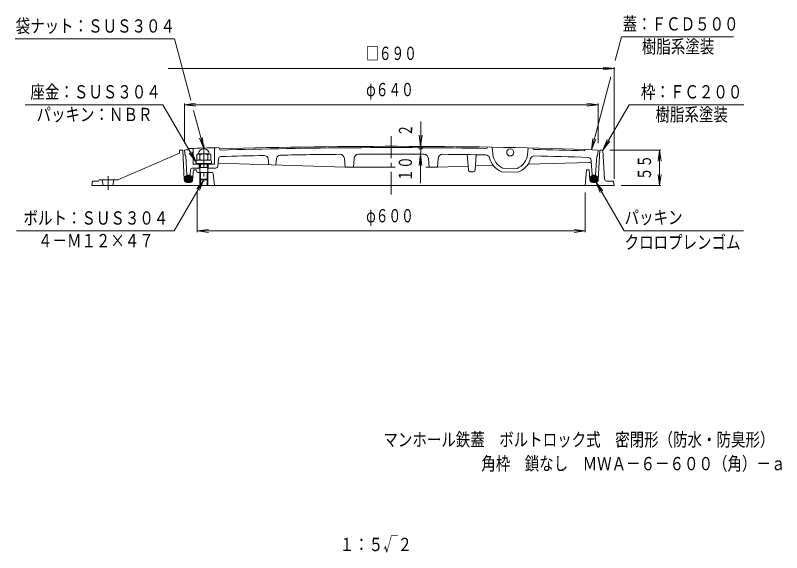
# Model space of a CAD drawing. Units: millimetres, scale not verified. Extents: x -687 to 538, y -936 to 985.
# Drawn here: x -656 to 529, y -936 to -105 of the extents above; entities that cross this region are included whole.
import ezdxf
from ezdxf.enums import TextEntityAlignment as Align

# ---------------------------------------------------------------- set-up
doc = ezdxf.new("R2010")
doc.units = ezdxf.units.MM
doc.header["$LTSCALE"] = 7
doc.header["$PDMODE"] = 32
doc.header["$PDSIZE"] = 5.6
doc.linetypes.add('CHAIN1', pattern=[8, 5, -1, 1, -1])
for name, color, linetype, lineweight in [('0-1_躯体', 2, 'Continuous', 9), ('0-2_仕上', 3, 'Continuous', 9), ('0-3_建具', 4, 'Continuous', 9), ('0-4_その他', 7, 'Continuous', 9), ('0-6_ハッチ', 6, 'Continuous', 9), ('0-E', 7, 'Continuous', 9)]:
    doc.layers.add(name, color=color, linetype=linetype, lineweight=lineweight)
doc.layers.add('F-4_F-4ﾚｲﾔ', color=2, linetype='Continuous')
doc.layers.add('F-5_F-5ﾚｲﾔ', color=6, linetype='Continuous')
doc.styles.add('ＭＳ ゴシック', font='')
doc.styles.get('ＭＳ ゴシック').set_extended_font_data('MS Gothic')

msp = doc.modelspace()

# ---------------------------------------------------------------- linework, layer by layer
at = {"layer": '0-1_躯体'}
for p, q in [((-497.687, -359.608), (-402.397, -318.608)), ((-402.397, -318.608), (-402.136, -313.608)), ((-397.136, -313.608), (-402.136, -313.608)), ((-394.826, -359.808), (-397.136, -313.608)), ((245.554, -359.808), (247.864, -313.608)), ((247.864, -313.608), (252.864, -313.608)), ((255.216, -358.764), (252.864, -313.608)), ((-381.852, -359.915), (-380.636, -344.108)), ((-376.636, -344.108), (-380.636, -344.108)), ((-376.569, -344.933), (-376.636, -344.108)), ((-370.636, -348.608), (-372.582, -348.608)), ((-351.627, -348.608), (-358.636, -348.608)), ((-350.136, -349.948), (-348.136, -368.608)), ((225.365, -368.608), (227.364, -344.108)), ((227.364, -344.108), (231.365, -344.108)), ((232.58, -359.915), (231.365, -344.108)), ((-537.687, -368.608), (-536.687, -361.608)), ((-536.687, -361.608), (-527.687, -361.608)), ((-527.687, -361.608), (-526.687, -359.608)), ((-497.687, -359.608), (-526.687, -359.608)), ((-521.686, -359.608), (-520.186, -368.608)), ((-505.186, -368.608), (-503.687, -359.608)), ((-390.831, -363.608), (-385.84, -363.608)), ((-370.636, -368.608), (-370.636, -358.608)), ((-369.636, -368.608), (-369.636, -359.608)), ((-359.636, -368.608), (-359.636, -359.608)), ((-358.636, -368.608), (-358.636, -358.608)), ((241.56, -363.608), (236.569, -363.608)), ((258.212, -361.608), (269.364, -361.608)), ((269.364, -361.608), (270.365, -368.608)), ((-537.687, -368.608), (52.365, -368.608)), ((52.365, -368.608), (270.365, -368.608))]:
    msp.add_line(p, q, dxfattribs=at)
at = {"layer": '0-1_躯体', "linetype": 'CHAIN1'}
msp.add_line((-512.686, -354.021), (-512.686, -375.259), dxfattribs=at)
at = {"layer": '0-1_躯体'}
for centre, radius, start, end in [((-372.582, -344.608), 4, 184.66669, 270), ((-351.627, -350.108), 1.5, 6.11349, 90), ((-390.831, -359.608), 4, 182.86357, 270), ((-385.84, -359.608), 4, 270, 355.59999), ((236.569, -359.608), 4, 184.40001, 270), ((241.56, -359.608), 4, 270, 357.13643), ((258.212, -358.608), 3, 182.98134, 270)]:
    msp.add_arc(centre, radius, start, end, dxfattribs=at)
at = {"layer": '0-2_仕上', "linetype": 'CHAIN1'}
msp.add_line((-74.635, -382.219), (-74.635, -292.133), dxfattribs=at)
at = {"layer": '0-2_仕上'}
for p, q in [((-388.135, -311.378), (-389.136, -313.414)), ((-381.135, -311.137), (-381.135, -335.608)), ((-370.411, -310.778), (-359.224, -310.417)), ((-348.136, -310.073), (-348.136, -335.608)), ((-341.136, -309.863), (-339.135, -313.806)), ((73.365, -311.135), (74.365, -309.151)), ((81.365, -309.27), (82.515, -320.145)), ((137.365, -310.415), (136.179, -320.465)), ((144.365, -310.583), (145.365, -312.608)), ((225.365, -312.919), (224.365, -314.887)), ((244.365, -322.608), (245.365, -313.608)), ((-392.635, -322.608), (-390.635, -352.608)), ((-342.903, -338.861), (-341.936, -327.44)), ((-264.135, -336.294), (-265.061, -327.441)), ((-252.166, -326.959), (-253.136, -336.632)), ((-146.135, -339.918), (-147.139, -326.738)), ((-132.122, -326.531), (-133.135, -339.918)), ((-17.148, -326.531), (-16.135, -339.918)), ((-3.135, -339.918), (-2.132, -326.738)), ((44.655, -344.505), (42.857, -320.685)), ((55.074, -344.505), (56.857, -320.879)), ((234.692, -329.71), (236.365, -352.608)), ((243.365, -322.608), (241.365, -352.608)), ((243.365, -322.608), (244.365, -322.608)), ((-370.636, -341.608), (-382.043, -341.608)), ((-381.135, -335.608), (-348.136, -335.608)), ((-371.635, -335.608), (-371.635, -341.608)), ((-345.892, -341.608), (-358.636, -341.608)), ((-357.635, -335.608), (-357.635, -341.608)), ((-342.482, -333.888), (-146.135, -339.918)), ((-68.366, -339.918), (-146.135, -339.918)), ((-3.135, -339.918), (-21.34, -339.918)), ((-3.135, -339.918), (44.199, -338.464)), ((55.556, -338.115), (83.093, -337.27)), ((97.519, -341.563), (120.208, -342.027)), ((232.029, -332.697), (136.812, -335.62)), ((-385.635, -352.608), (-390.635, -352.608)), ((-385.035, -344.39), (-385.635, -352.608)), ((52.082, -347.279), (47.647, -347.279)), ((96.144, -347.536), (121.338, -348.052)), ((236.365, -352.608), (241.365, -352.608))]:
    msp.add_line(p, q, dxfattribs=at)
msp.add_lwpolyline([(-392.635, -322.608), (-393.635, -322.608), (-394.635, -313.608)], dxfattribs=at)
msp.add_circle((109.365, -317.3), 5.5, dxfattribs=at)
for centre, radius, start, end in [((-74.635, -9307.917), 8999.999, 87.96239, 91.69048), ((-74.635, -9307.917), 8999.999, 92.00258, 92.03761), ((-74.635, -9307.917), 9002, 91.88289, 91.99576), ((-74.635, -9307.917), 9002, 91.69646, 91.81165), ((-74.635, -9307.917), 8998, 89.05756, 91.68448), ((-74.635, -9307.917), 8988.001, 89.67778, 90.32222), ((-74.635, -9307.917), 8998, 88.09573, 88.59898), ((-337.951, -327.777), 4, 91.69513, 175.16272), ((-74.635, -9307.917), 8988.001, 91.25288, 91.67955), ((-271.028, -328.065), 6, 5.9684, 91.25261), ((-246.196, -327.557), 6, 91.09451, 174.27876), ((-74.635, -9307.917), 8988.001, 90.50708, 91.09445), ((-154.119, -327.269), 7, 4.35336, 90.50433), ((-125.142, -327.06), 7, 90.32204, 175.67192), ((-24.128, -327.06), 7, 4.32808, 89.67796), ((4.848, -327.269), 7, 89.49567, 175.64664), ((-74.635, -9307.917), 8988.001, 89.06702, 89.49292), ((71.618, -327.109), 6, 14.56612, 89.06712), ((109.365, -317.3), 33, 194.56609, 246.38286), ((109.365, -317.3), 27, 186.03793, 243.97797), ((109.365, -317.3), 27, 293.67929, 353.26924), ((109.365, -317.3), 33, 291.27425, 343.08972), ((146.678, -328.644), 6, 88.58777, 163.09), ((-74.635, -9307.917), 8988.001, 88.05847, 88.5881), ((229.705, -330.075), 5, 4.17816, 88.05833), ((-382.043, -344.608), 3, 90, 175.82196), ((-345.892, -338.608), 3, 270, 355.16266), ((232.121, -335.695), 3, 4.17754, 91.75826), ((47.647, -344.279), 3, 184.31636, 270), ((52.082, -344.279), 3, 270, 355.68369)]:
    msp.add_arc(centre, radius, start, end, dxfattribs=at)
at = {"layer": '0-3_建具', "linetype": 'CHAIN1'}
msp.add_line((-364.635, -305.706), (-364.635, -362.086), dxfattribs=at)
at = {"layer": '0-3_建具', "color": 2}
for p, q in [((-356.134, -319.508), (-373.134, -319.508)), ((-375.585, -320.923), (-375.585, -328.094)), ((-370.634, -320.922), (-370.634, -328.095)), ((-358.635, -320.922), (-358.635, -328.094)), ((-353.685, -320.923), (-353.685, -328.094))]:
    msp.add_line(p, q, dxfattribs=at)
at = {"layer": '0-3_建具'}
for p, q in [((-376.635, -331.008), (-376.635, -334.308)), ((-354.135, -329.508), (-375.135, -329.508)), ((-352.635, -331.008), (-352.635, -334.308)), ((-376.635, -334.308), (-352.635, -334.308)), ((-370.636, -358.608), (-370.636, -335.609)), ((-358.636, -340.608), (-370.636, -340.608)), ((-369.636, -340.608), (-370.636, -341.608)), ((-369.636, -340.608), (-369.636, -335.609)), ((-359.636, -340.607), (-359.636, -335.609)), ((-359.635, -340.608), (-358.635, -341.608)), ((-369.636, -348.608), (-370.636, -347.608)), ((-358.636, -348.608), (-370.636, -348.608)), ((-369.636, -359.608), (-369.636, -348.608)), ((-359.636, -359.608), (-359.636, -348.608)), ((-359.635, -348.608), (-358.635, -347.608)), ((-359.636, -359.608), (-369.636, -359.608))]:
    msp.add_line(p, q, dxfattribs=at)
for points in [[(-359.636, -359.608), (-358.636, -358.608), (-358.636, -335.609)], [(-358.636, -358.608), (-370.636, -358.608), (-369.636, -359.608)]]:
    msp.add_lwpolyline(points, dxfattribs=at)
at = {"layer": '0-3_建具', "color": 2}
for centre, radius, start, end in [((-373.109, -322.38), 2.873, 30.49951, 149.50049), ((-364.634, -332.94), 13.433, 63.46959, 116.53041), ((-356.16, -322.38), 2.873, 30.49951, 149.50049), ((-373.11, -326.636), 2.873, 210.49951, 329.50049), ((-364.635, -316.076), 13.433, 243.46959, 296.53041), ((-356.16, -326.636), 2.873, 210.49951, 329.50049)]:
    msp.add_arc(centre, radius, start, end, dxfattribs=at)
at = {"layer": '0-3_建具'}
for centre, start, end in [((-375.135, -331.008), 90, 180), ((-354.135, -331.008), 0, 90)]:
    msp.add_arc(centre, 1.5, start, end, dxfattribs=at)
at = {"layer": '0-3_建具', "color": 2}
msp.add_ellipse((-364.634, -319.508), major_axis=(8.25, 0), ratio=0.9696, start_param=6.28318531, end_param=9.42477796, dxfattribs=at)
at = {"layer": '0-4_その他'}
for p, q in [((-419.635, -187.608), (270.365, -187.608)), ((270.365, -187.608), (253.014, -185.324)), ((270.365, -187.608), (253.014, -189.892)), ((270.365, -358.108), (270.365, -185.508)), ((-394.635, -243.608), (-377.285, -241.324)), ((-394.635, -303.109), (-394.635, -241.508)), ((-394.635, -243.608), (245.365, -243.608)), ((-394.635, -243.608), (-377.285, -245.893)), ((245.365, -243.608), (228.015, -241.324)), ((245.365, -243.608), (228.015, -245.893)), ((245.365, -303.109), (245.365, -241.508)), ((-29.561, -364.843), (-29.081, -269.559)), ((-29.275, -308.033), (-31.471, -290.671)), ((-29.275, -308.033), (-26.903, -290.694)), ((-29.335, -320.031), (-31.707, -337.369)), ((-29.335, -320.031), (-27.139, -337.393)), ((263.365, -313.608), (342.465, -313.608)), ((340.365, -313.608), (338.081, -330.959)), ((340.365, -368.608), (340.365, -313.608)), ((340.365, -313.608), (342.649, -330.959)), ((340.365, -368.608), (338.081, -351.258)), ((340.365, -368.608), (342.649, -351.258)), ((-374.635, -379.108), (-374.635, -440.708)), ((225.365, -379.108), (225.365, -440.708)), ((280.865, -368.608), (342.465, -368.608)), ((-374.635, -438.608), (-357.285, -436.324)), ((225.365, -438.608), (208.015, -436.324)), ((-374.635, -438.608), (225.365, -438.608)), ((-374.635, -438.608), (-357.285, -440.893)), ((225.365, -438.608), (208.015, -440.893))]:
    msp.add_line(p, q, dxfattribs=at)
msp.add_point((-29.285, -310.032), dxfattribs=at)
at = {"layer": '0-6_ハッチ'}
for p, q in [((-375.185, -334.308), (-375.185, -334.608)), ((-375.185, -334.608), (-374.135, -335.608)), ((-375.185, -334.608), (-354.085, -334.608)), ((-374.135, -335.608), (-355.135, -335.608)), ((-354.085, -334.608), (-355.135, -335.608)), ((-354.085, -334.308), (-354.085, -334.608)), ((-394.884, -357.619), (-390.071, -352.806)), ((-394.777, -359.209), (-388.176, -352.608)), ((-394.297, -360.426), (-386.654, -352.783)), ((-393.587, -361.413), (-385.361, -353.187)), ((-392.697, -362.22), (-384.25, -353.773)), ((-391.639, -362.859), (-383.304, -354.525)), ((-390.408, -363.325), (-382.533, -355.451)), ((232.443, -358.205), (237.967, -352.68)), ((232.703, -359.641), (239.709, -352.635)), ((232.941, -356.009), (235.466, -353.484)), ((233.268, -360.774), (241.147, -352.895)), ((234.041, -361.698), (242.377, -353.362)), ((234.987, -362.449), (243.433, -354.003)), ((236.1, -363.033), (244.323, -354.81)), ((-388.968, -363.583), (-381.971, -356.585)), ((-387.223, -363.535), (-381.713, -358.025)), ((-384.71, -362.718), (-382.224, -360.233)), ((237.394, -363.436), (245.031, -355.8)), ((238.918, -363.609), (245.509, -357.018)), ((240.818, -363.407), (245.612, -358.612))]:
    msp.add_line(p, q, dxfattribs=at)
for centre, major_axis in [((-388.312, -358.108), (6.599, 0)), ((239.041, -358.108), (-6.599, 0))]:
    msp.add_ellipse(centre, major_axis=major_axis, ratio=0.8337, dxfattribs=at)
at = {"layer": '0-E'}
for p, q in [((-410.106, -141.809), (-656.151, -141.809)), ((-384.654, -236.8), (-410.106, -141.809)), ((271.898, -175.199), (281.702, -138.608)), ((281.702, -138.608), (454.94, -138.608)), ((234.909, -313.243), (265.077, -200.654)), ((-428.02, -243.608), (-640.846, -243.608)), ((-376.635, -332.608), (-428.02, -243.608)), ((252.865, -313.608), (293.279, -243.608)), ((293.279, -243.608), (470.813, -243.608)), ((-364.635, -311.509), (-380.376, -252.766)), ((-364.635, -311.509), (-371.332, -295.341)), ((-364.635, -311.509), (-366.92, -294.159)), ((234.909, -313.243), (237.193, -295.893)), ((234.909, -313.243), (241.606, -297.075)), ((252.865, -313.608), (259.562, -297.44)), ((252.865, -313.608), (263.518, -299.725)), ((-376.635, -332.608), (-387.289, -318.725)), ((-376.635, -332.608), (-383.332, -316.441)), ((-364.635, -359.608), (-410.246, -438.608)), ((-364.635, -359.608), (-375.289, -373.492)), ((-364.635, -359.608), (-371.332, -375.776)), ((241.903, -363.066), (252.556, -376.949)), ((241.903, -363.066), (248.6, -379.233)), ((241.903, -363.066), (285.518, -438.608)), ((-410.246, -438.608), (-654.198, -438.608)), ((285.518, -438.608), (470.132, -438.608))]:
    msp.add_line(p, q, dxfattribs=at)

# ---------------------------------------------------------------- texts
at = {"layer": '0-4_その他', "color": 3, "style": 'ＭＳ ゴシック', "width": 0.7}
for s, p in [('□６９０', (-113.485, -180.608)), ('φ６４０', (-113.485, -236.608)), ('φ６００', (-113.485, -431.608))]:
    msp.add_text(s, height=20.53, dxfattribs=at).set_placement(p, align=Align.BOTTOM_LEFT)
at = {"layer": '0-4_その他', "color": 3, "style": 'ＭＳ ゴシック'}
for s, rotation, width, p in [('２', 89.71, 0.65, (-36.196, -292.418)), ('１０', 89.711, 0.7, (-36.55, -362.527)), ('５５', 90, 0.7, (333.365, -360.358))]:
    msp.add_text(s, height=20.53, rotation=rotation, dxfattribs=dict(at, width=width)).set_placement(p, align=Align.BOTTOM_LEFT)
at = {"layer": '0-E', "color": 6, "style": 'ＭＳ ゴシック', "width": 0.8}
for s, p in [('蓋：ＦＣＤ５００', (283.302, -135.108)), ('袋ナット：ＳＵＳ３０４', (-655.629, -138.309)), ('樹脂系塗装', (313.021, -170.108)), ('座金：ＳＵＳ３０４', (-632.825, -240.108)), ('枠：ＦＣ２００', (311.616, -240.108)), ('パッキン：ＮＢＲ', (-623.333, -275.108)), ('樹脂系塗装', (334.016, -275.108)), ('ボルト：ＳＵＳ３０４', (-643.522, -435.108)), ('パッキン', (286.287, -434.213)), ('４－Ｍ１２×４７', (-621.122, -470.108)), ('クロロプレンゴム', (286.287, -472.658))]:
    msp.add_text(s, height=20.53, dxfattribs=at).set_placement(p, align=Align.BOTTOM_LEFT)
at = {"layer": 'F-4_F-4ﾚｲﾔ', "color": 6, "style": 'ＭＳ ゴシック', "width": 0.8}
msp.add_text('１：５√２', height=20.53, dxfattribs=at).set_placement((-154.435, -939.833), align=Align.BOTTOM_LEFT)
at = {"layer": 'F-5_F-5ﾚｲﾔ', "style": 'ＭＳ ゴシック', "width": 0.8}
for s, p in [('マンホール鉄蓋\u3000ボルトロック式\u3000密閉形（防水・防臭形）', (-86.805, -777.761)), ('角枠\u3000鎖なし\u3000ＭＷＡ－６－６００（角）－ａ', (64.595, -814.822))]:
    msp.add_text(s, height=20.53, dxfattribs=at).set_placement(p, align=Align.BOTTOM_LEFT)

doc.saveas('drawing.dxf')
